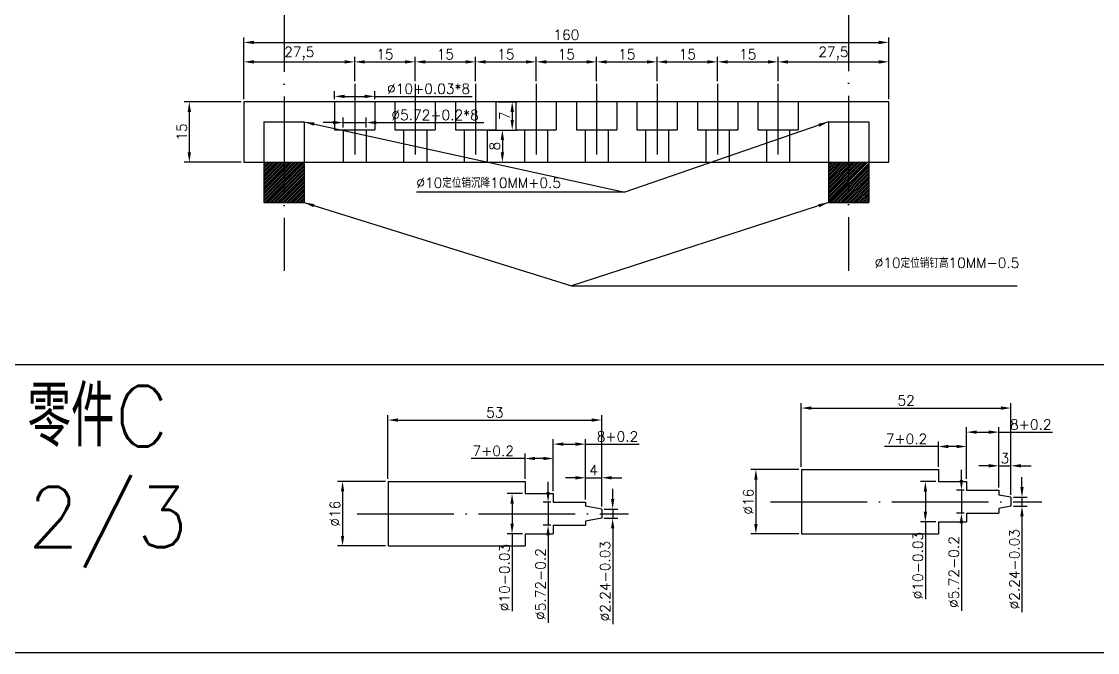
# Model space of a CAD drawing. Header units: millimetres. Extents: x 66 to 909, y 63 to 439.
# Drawn here: x 387.4 to 654.3, y 62.9 to 219.3 of the extents above; entities that cross this region are included whole.
import ezdxf

# ---------------------------------------------------------------- set-up
doc = ezdxf.new("R2010")
doc.units = ezdxf.units.MM
doc.linetypes.add('ACAD_ISO04W100', pattern=[30, 24, -3, 0, -3])
doc.layers.add('dim', color=82, linetype='Continuous', lineweight=9)
doc.layers.add('图层5', color=253, linetype='Continuous', lineweight=5)
for name, color, linetype in [('图层1', 1, 'ACAD_ISO04W100'), ('图层2', 108, 'Continuous'), ('图层3', 5, 'Continuous')]:
    doc.layers.add(name, color=color, linetype=linetype)
doc.styles.get("Standard").update_dxf_attribs({"font": 'txt', "bigfont": 'gbcbig.shx'})
doc.dimstyles.new('ISO-25', dxfattribs={"dimtxt": 2.5, "dimasz": 2.5, "dimexe": 1.25, "dimexo": 0.625, "dimtad": 1, "dimtxsty": 'Standard', "dimcen": 2.5, "dimadec": 0, "dimazin": 0, "dimtfac": 1, "dimtmove": 0, "dimatfit": 3, "dimfxl": 0, "dimarcsym": 0})

# ---------------------------------------------------------------- blocks, each defined once
blk = doc.blocks.new('*D45')
at = {"layer": 'Defpoints', "color": 0}
for p in [(442.58, 199.45), (429.06, 184.45), (442.58, 184.45)]:
    blk.add_point(p, dxfattribs=at)
at = {"layer": 'dim', "color": 0, "lineweight": -2}
for p, q in [((441.95, 199.45), (427.81, 199.45)), ((429.06, 196.95), (429.06, 186.95)), ((441.95, 184.45), (427.81, 184.45))]:
    blk.add_line(p, q, dxfattribs=at)
at = {"layer": 'dim', "color": 0}
for points in [[(428.64, 196.95), (429.48, 196.95), (429.06, 199.45)], [(428.64, 186.95), (429.48, 186.95), (429.06, 184.45)]]:
    blk.add_solid(points, dxfattribs=at)
at = {"layer": 'dim', "color": 0, "insert": (427.18, 191.95), "char_height": 2.5, "attachment_point": 5, "rotation": 90}
blk.add_mtext('15', dxfattribs=at)
blk = doc.blocks.new('*D46')
at = {"layer": 'Defpoints', "color": 0}
for p in [(602.58, 214.16), (442.58, 199.45), (602.58, 199.45)]:
    blk.add_point(p, dxfattribs=at)
at = {"layer": 'dim', "color": 0, "lineweight": -2}
for p, q in [((442.58, 200.08), (442.58, 215.41)), ((445.08, 214.16), (600.08, 214.16)), ((602.58, 200.08), (602.58, 215.41))]:
    blk.add_line(p, q, dxfattribs=at)
at = {"layer": 'dim', "color": 0}
for points in [[(445.08, 214.57), (445.08, 213.74), (442.58, 214.16)], [(600.08, 214.57), (600.08, 213.74), (602.58, 214.16)]]:
    blk.add_solid(points, dxfattribs=at)
at = {"layer": 'dim', "color": 0, "insert": (522.58, 216.03), "char_height": 2.5, "attachment_point": 5}
blk.add_mtext('160', dxfattribs=at)
blk = doc.blocks.new('*D47')
at = {"layer": 'Defpoints', "color": 0}
for p in [(470.08, 209.34), (470.08, 203.93), (442.58, 199.45)]:
    blk.add_point(p, dxfattribs=at)
at = {"layer": 'dim', "color": 0, "lineweight": -2}
for p, q in [((442.58, 200.08), (442.58, 210.59)), ((445.08, 209.34), (467.58, 209.34)), ((470.08, 204.55), (470.08, 210.59))]:
    blk.add_line(p, q, dxfattribs=at)
at = {"layer": 'dim', "color": 0}
for points in [[(445.08, 209.75), (445.08, 208.92), (442.58, 209.34)], [(467.58, 209.75), (467.58, 208.92), (470.08, 209.34)]]:
    blk.add_solid(points, dxfattribs=at)
at = {"layer": 'dim', "color": 0, "insert": (456.33, 211.42), "char_height": 2.5, "attachment_point": 5}
blk.add_mtext('27,5', dxfattribs=at)
blk = doc.blocks.new('*D48')
at = {"layer": 'Defpoints', "color": 0}
for p in [(485.08, 209.34), (470.08, 203.93), (485.08, 203.93)]:
    blk.add_point(p, dxfattribs=at)
at = {"layer": 'dim', "color": 0, "lineweight": -2}
for p, q in [((470.08, 204.55), (470.08, 210.59)), ((472.58, 209.34), (482.58, 209.34)), ((485.08, 204.55), (485.08, 210.59))]:
    blk.add_line(p, q, dxfattribs=at)
at = {"layer": 'dim', "color": 0}
for points in [[(472.58, 209.75), (472.58, 208.92), (470.08, 209.34)], [(482.58, 209.75), (482.58, 208.92), (485.08, 209.34)]]:
    blk.add_solid(points, dxfattribs=at)
at = {"layer": 'dim', "color": 0, "insert": (477.58, 211.21), "char_height": 2.5, "attachment_point": 5}
blk.add_mtext('15', dxfattribs=at)
blk = doc.blocks.new('*D49')
at = {"layer": 'Defpoints', "color": 0}
for p in [(500.08, 209.34), (485.08, 203.93), (500.08, 203.93)]:
    blk.add_point(p, dxfattribs=at)
at = {"layer": 'dim', "color": 0, "lineweight": -2}
for p, q in [((485.08, 204.55), (485.08, 210.59)), ((487.58, 209.34), (497.58, 209.34)), ((500.08, 204.55), (500.08, 210.59))]:
    blk.add_line(p, q, dxfattribs=at)
at = {"layer": 'dim', "color": 0}
for points in [[(487.58, 209.75), (487.58, 208.92), (485.08, 209.34)], [(497.58, 209.75), (497.58, 208.92), (500.08, 209.34)]]:
    blk.add_solid(points, dxfattribs=at)
at = {"layer": 'dim', "color": 0, "insert": (492.58, 211.21), "char_height": 2.5, "attachment_point": 5}
blk.add_mtext('15', dxfattribs=at)
blk = doc.blocks.new('*D50')
at = {"layer": 'Defpoints', "color": 0}
for p in [(515.08, 209.34), (500.08, 203.93), (515.08, 203.93)]:
    blk.add_point(p, dxfattribs=at)
at = {"layer": 'dim', "color": 0, "lineweight": -2}
for p, q in [((500.08, 204.55), (500.08, 210.59)), ((502.58, 209.34), (512.58, 209.34)), ((515.08, 204.55), (515.08, 210.59))]:
    blk.add_line(p, q, dxfattribs=at)
at = {"layer": 'dim', "color": 0}
for points in [[(502.58, 209.75), (502.58, 208.92), (500.08, 209.34)], [(512.58, 209.75), (512.58, 208.92), (515.08, 209.34)]]:
    blk.add_solid(points, dxfattribs=at)
at = {"layer": 'dim', "color": 0, "insert": (507.58, 211.21), "char_height": 2.5, "attachment_point": 5}
blk.add_mtext('15', dxfattribs=at)
blk = doc.blocks.new('*D51')
at = {"layer": 'Defpoints', "color": 0}
for p in [(530.08, 209.34), (515.08, 203.93), (530.08, 203.93)]:
    blk.add_point(p, dxfattribs=at)
at = {"layer": 'dim', "color": 0, "lineweight": -2}
for p, q in [((515.08, 204.55), (515.08, 210.59)), ((517.58, 209.34), (527.58, 209.34)), ((530.08, 204.55), (530.08, 210.59))]:
    blk.add_line(p, q, dxfattribs=at)
at = {"layer": 'dim', "color": 0}
for points in [[(517.58, 209.75), (517.58, 208.92), (515.08, 209.34)], [(527.58, 209.75), (527.58, 208.92), (530.08, 209.34)]]:
    blk.add_solid(points, dxfattribs=at)
at = {"layer": 'dim', "color": 0, "insert": (522.58, 211.21), "char_height": 2.5, "attachment_point": 5}
blk.add_mtext('15', dxfattribs=at)
blk = doc.blocks.new('*D52')
at = {"layer": 'Defpoints', "color": 0}
for p in [(545.08, 209.34), (530.08, 203.93), (545.08, 203.93)]:
    blk.add_point(p, dxfattribs=at)
at = {"layer": 'dim', "color": 0, "lineweight": -2}
for p, q in [((530.08, 204.55), (530.08, 210.59)), ((532.58, 209.34), (542.58, 209.34)), ((545.08, 204.55), (545.08, 210.59))]:
    blk.add_line(p, q, dxfattribs=at)
at = {"layer": 'dim', "color": 0}
for points in [[(532.58, 209.75), (532.58, 208.92), (530.08, 209.34)], [(542.58, 209.75), (542.58, 208.92), (545.08, 209.34)]]:
    blk.add_solid(points, dxfattribs=at)
at = {"layer": 'dim', "color": 0, "insert": (537.58, 211.21), "char_height": 2.5, "attachment_point": 5}
blk.add_mtext('15', dxfattribs=at)
blk = doc.blocks.new('*D53')
at = {"layer": 'Defpoints', "color": 0}
for p in [(560.08, 209.34), (545.08, 203.93), (560.08, 203.93)]:
    blk.add_point(p, dxfattribs=at)
at = {"layer": 'dim', "color": 0, "lineweight": -2}
for p, q in [((545.08, 204.55), (545.08, 210.59)), ((547.58, 209.34), (557.58, 209.34)), ((560.08, 204.55), (560.08, 210.59))]:
    blk.add_line(p, q, dxfattribs=at)
at = {"layer": 'dim', "color": 0}
for points in [[(547.58, 209.75), (547.58, 208.92), (545.08, 209.34)], [(557.58, 209.75), (557.58, 208.92), (560.08, 209.34)]]:
    blk.add_solid(points, dxfattribs=at)
at = {"layer": 'dim', "color": 0, "insert": (552.58, 211.21), "char_height": 2.5, "attachment_point": 5}
blk.add_mtext('15', dxfattribs=at)
blk = doc.blocks.new('*D54')
at = {"layer": 'Defpoints', "color": 0}
for p in [(575.08, 209.34), (560.08, 203.93), (575.08, 203.93)]:
    blk.add_point(p, dxfattribs=at)
at = {"layer": 'dim', "color": 0, "lineweight": -2}
for p, q in [((560.08, 204.55), (560.08, 210.59)), ((562.58, 209.34), (572.58, 209.34)), ((575.08, 204.55), (575.08, 210.59))]:
    blk.add_line(p, q, dxfattribs=at)
at = {"layer": 'dim', "color": 0}
for points in [[(562.58, 209.75), (562.58, 208.92), (560.08, 209.34)], [(572.58, 209.75), (572.58, 208.92), (575.08, 209.34)]]:
    blk.add_solid(points, dxfattribs=at)
at = {"layer": 'dim', "color": 0, "insert": (567.58, 211.21), "char_height": 2.5, "attachment_point": 5}
blk.add_mtext('15', dxfattribs=at)
blk = doc.blocks.new('*D55')
at = {"layer": 'Defpoints', "color": 0}
for p in [(602.58, 209.34), (575.08, 203.93), (602.58, 200.08)]:
    blk.add_point(p, dxfattribs=at)
at = {"layer": 'dim', "color": 0, "lineweight": -2}
for p, q in [((575.08, 204.55), (575.08, 210.59)), ((577.58, 209.34), (600.08, 209.34)), ((602.58, 200.7), (602.58, 210.59))]:
    blk.add_line(p, q, dxfattribs=at)
at = {"layer": 'dim', "color": 0}
for points in [[(577.58, 209.75), (577.58, 208.92), (575.08, 209.34)], [(600.08, 209.75), (600.08, 208.92), (602.58, 209.34)]]:
    blk.add_solid(points, dxfattribs=at)
at = {"layer": 'dim', "color": 0, "insert": (588.83, 211.42), "char_height": 2.5, "attachment_point": 5}
blk.add_mtext('27,5', dxfattribs=at)
blk = doc.blocks.new('*D56')
at = {"layer": 'Defpoints', "color": 0}
for p in [(475.08, 200.79), (465.08, 199.45), (475.08, 199.45)]:
    blk.add_point(p, dxfattribs=at)
at = {"layer": 'dim', "color": 0, "lineweight": -2}
for p, q in [((465.08, 200.08), (465.08, 202.04)), ((467.58, 200.79), (472.58, 200.79)), ((475.08, 200.08), (475.08, 202.04)), ((475.08, 200.79), (499.24, 200.79))]:
    blk.add_line(p, q, dxfattribs=at)
at = {"layer": 'dim', "color": 0}
for points in [[(467.58, 201.2), (467.58, 200.37), (465.08, 200.79)], [(472.58, 201.2), (472.58, 200.37), (475.08, 200.79)]]:
    blk.add_solid(points, dxfattribs=at)
at = {"layer": 'dim', "color": 0, "insert": (488.41, 202.66), "char_height": 2.5, "attachment_point": 5}
blk.add_mtext('%%C10+0.03*8', dxfattribs=at)
blk = doc.blocks.new('*D57')
at = {"layer": 'Defpoints', "color": 0}
for p in [(505.08, 199.45), (505.08, 192.45), (509.15, 192.45)]:
    blk.add_point(p, dxfattribs=at)
at = {"layer": 'dim', "color": 0, "lineweight": -2}
for p, q in [((505.7, 199.45), (510.4, 199.45)), ((509.15, 196.95), (509.15, 194.95)), ((505.7, 192.45), (510.4, 192.45))]:
    blk.add_line(p, q, dxfattribs=at)
at = {"layer": 'dim', "color": 0}
for points in [[(508.73, 196.95), (509.57, 196.95), (509.15, 199.45)], [(508.73, 194.95), (509.57, 194.95), (509.15, 192.45)]]:
    blk.add_solid(points, dxfattribs=at)
at = {"layer": 'dim', "color": 0, "insert": (507.28, 195.95), "char_height": 2.5, "attachment_point": 5, "rotation": 90}
blk.add_mtext('7', dxfattribs=at)
blk = doc.blocks.new('*D58')
at = {"layer": 'Defpoints', "color": 0}
for p in [(502.76, 192.45), (502.76, 184.45), (506.71, 184.45)]:
    blk.add_point(p, dxfattribs=at)
at = {"layer": 'dim', "color": 0, "lineweight": -2}
for p, q in [((503.39, 192.45), (507.96, 192.45)), ((506.71, 189.95), (506.71, 186.95)), ((503.39, 184.45), (507.96, 184.45))]:
    blk.add_line(p, q, dxfattribs=at)
at = {"layer": 'dim', "color": 0}
for points in [[(506.3, 189.95), (507.13, 189.95), (506.71, 192.45)], [(506.3, 186.95), (507.13, 186.95), (506.71, 184.45)]]:
    blk.add_solid(points, dxfattribs=at)
at = {"layer": 'dim', "color": 0, "insert": (504.84, 188.45), "char_height": 2.5, "attachment_point": 5, "rotation": 90}
blk.add_mtext('8', dxfattribs=at)
blk = doc.blocks.new('*D73')
at = {"layer": 'Defpoints', "color": 0}
for p in [(478.34, 105.34), (467.07, 89.34), (478.34, 89.34)]:
    blk.add_point(p, dxfattribs=at)
at = {"layer": 'dim', "color": 0, "lineweight": -2}
for p, q in [((477.72, 105.34), (465.82, 105.34)), ((467.07, 102.84), (467.07, 91.84)), ((477.72, 89.34), (465.82, 89.34))]:
    blk.add_line(p, q, dxfattribs=at)
at = {"layer": 'dim', "color": 0}
for points in [[(466.66, 102.84), (467.49, 102.84), (467.07, 105.34)], [(466.66, 91.84), (467.49, 91.84), (467.07, 89.34)]]:
    blk.add_solid(points, dxfattribs=at)
at = {"layer": 'dim', "color": 0, "insert": (465.2, 97.34), "char_height": 2.5, "attachment_point": 5, "rotation": 90}
blk.add_mtext('%%C16', dxfattribs=at)
blk = doc.blocks.new('*D74')
at = {"layer": 'Defpoints', "color": 0}
for p in [(512.34, 102.34), (509.11, 92.34), (512.34, 92.34)]:
    blk.add_point(p, dxfattribs=at)
at = {"layer": 'dim', "color": 0, "lineweight": -2}
for p, q in [((511.72, 102.34), (507.86, 102.34)), ((509.11, 99.84), (509.11, 94.84)), ((511.72, 92.34), (507.86, 92.34)), ((509.11, 92.34), (509.11, 73.17))]:
    blk.add_line(p, q, dxfattribs=at)
at = {"layer": 'dim', "color": 0}
for points in [[(508.7, 99.84), (509.53, 99.84), (509.11, 102.34)], [(508.7, 94.84), (509.53, 94.84), (509.11, 92.34)]]:
    blk.add_solid(points, dxfattribs=at)
at = {"layer": 'dim', "color": 0, "insert": (507.24, 81.51), "char_height": 2.5, "attachment_point": 5, "rotation": 90}
blk.add_mtext('%%C10-0.03', dxfattribs=at)
blk = doc.blocks.new('*D75')
at = {"layer": 'Defpoints', "color": 0}
for p in [(512.34, 111.02), (512.34, 105.34), (519.34, 102.34)]:
    blk.add_point(p, dxfattribs=at)
at = {"layer": 'dim', "color": 0, "lineweight": -2}
for p, q in [((512.34, 105.96), (512.34, 112.27)), ((519.34, 102.96), (519.34, 112.27)), ((512.34, 111.02), (499.01, 111.02)), ((516.84, 111.02), (514.84, 111.02))]:
    blk.add_line(p, q, dxfattribs=at)
at = {"layer": 'dim', "color": 0}
for points in [[(514.84, 111.44), (514.84, 110.6), (512.34, 111.02)], [(516.84, 111.44), (516.84, 110.6), (519.34, 111.02)]]:
    blk.add_solid(points, dxfattribs=at)
at = {"layer": 'dim', "color": 0, "insert": (504.43, 112.89), "char_height": 2.5, "attachment_point": 5}
blk.add_mtext('7+0.2', dxfattribs=at)
blk = doc.blocks.new('*D76')
at = {"layer": 'Defpoints', "color": 0}
for p in [(531.34, 120.55), (478.34, 105.34), (531.34, 98.46)]:
    blk.add_point(p, dxfattribs=at)
at = {"layer": 'dim', "color": 0, "lineweight": -2}
for p, q in [((478.34, 105.96), (478.34, 121.8)), ((480.84, 120.55), (528.84, 120.55)), ((531.34, 99.08), (531.34, 121.8))]:
    blk.add_line(p, q, dxfattribs=at)
at = {"layer": 'dim', "color": 0}
for points in [[(480.84, 120.97), (480.84, 120.13), (478.34, 120.55)], [(528.84, 120.97), (528.84, 120.13), (531.34, 120.55)]]:
    blk.add_solid(points, dxfattribs=at)
at = {"layer": 'dim', "color": 0, "insert": (504.84, 122.43), "char_height": 2.5, "attachment_point": 5}
blk.add_mtext('53', dxfattribs=at)
blk = doc.blocks.new('*D77')
at = {"layer": 'Defpoints', "color": 0}
for p in [(527.34, 114.58), (519.34, 102.96), (527.34, 100.2)]:
    blk.add_point(p, dxfattribs=at)
at = {"layer": 'dim', "color": 0, "lineweight": -2}
for p, q in [((519.34, 103.59), (519.34, 115.83)), ((527.34, 100.82), (527.34, 115.83)), ((521.84, 114.58), (524.84, 114.58)), ((527.34, 114.58), (540.68, 114.58))]:
    blk.add_line(p, q, dxfattribs=at)
at = {"layer": 'dim', "color": 0}
for points in [[(521.84, 115), (521.84, 114.17), (519.34, 114.58)], [(524.84, 115), (524.84, 114.17), (527.34, 114.58)]]:
    blk.add_solid(points, dxfattribs=at)
at = {"layer": 'dim', "color": 0, "insert": (535.26, 116.46), "char_height": 2.5, "attachment_point": 5}
blk.add_mtext('8+0.2', dxfattribs=at)
blk = doc.blocks.new('*D78')
at = {"layer": 'Defpoints', "color": 0}
for p in [(531.34, 106.24), (527.34, 100.2), (531.34, 98.46)]:
    blk.add_point(p, dxfattribs=at)
at = {"layer": 'dim', "color": 0, "lineweight": -2}
for p, q in [((527.34, 100.82), (527.34, 107.49)), ((531.34, 99.08), (531.34, 107.49)), ((524.84, 106.24), (522.34, 106.24)), ((527.34, 106.24), (531.34, 106.24)), ((533.84, 106.24), (536.34, 106.24))]:
    blk.add_line(p, q, dxfattribs=at)
at = {"layer": 'dim', "color": 0}
for points in [[(524.84, 106.65), (524.84, 105.82), (527.34, 106.24)], [(533.84, 106.65), (533.84, 105.82), (531.34, 106.24)]]:
    blk.add_solid(points, dxfattribs=at)
at = {"layer": 'dim', "color": 0, "insert": (529.34, 108.11), "char_height": 2.5, "attachment_point": 5}
blk.add_mtext('4', dxfattribs=at)
blk = doc.blocks.new('*D79')
at = {"layer": 'Defpoints', "color": 0}
for p in [(519.34, 100.2), (518.05, 94.48), (519.34, 94.48)]:
    blk.add_point(p, dxfattribs=at)
at = {"layer": 'dim', "color": 0, "lineweight": -2}
for p, q in [((518.05, 102.7), (518.05, 105.2)), ((518.72, 100.2), (516.8, 100.2)), ((518.05, 100.2), (518.05, 94.48)), ((518.72, 94.48), (516.8, 94.48)), ((518.05, 91.98), (518.05, 70.31))]:
    blk.add_line(p, q, dxfattribs=at)
at = {"layer": 'dim', "color": 0}
for points in [[(517.63, 102.7), (518.46, 102.7), (518.05, 100.2)], [(517.63, 91.98), (518.46, 91.98), (518.05, 94.48)]]:
    blk.add_solid(points, dxfattribs=at)
at = {"layer": 'dim', "color": 0, "insert": (516.17, 79.9), "char_height": 2.5, "attachment_point": 5, "rotation": 90}
blk.add_mtext('%%C5.72-0.2', dxfattribs=at)
blk = doc.blocks.new('*D80')
at = {"layer": 'Defpoints', "color": 0}
for p in [(531.34, 98.46), (531.34, 96.22), (534.07, 96.22)]:
    blk.add_point(p, dxfattribs=at)
at = {"layer": 'dim', "color": 0, "lineweight": -2}
for p, q in [((534.07, 100.96), (534.07, 103.46)), ((531.97, 98.46), (535.32, 98.46)), ((531.97, 96.22), (535.32, 96.22)), ((534.07, 98.46), (534.07, 96.22)), ((534.07, 93.72), (534.07, 69.97))]:
    blk.add_line(p, q, dxfattribs=at)
at = {"layer": 'dim', "color": 0}
for points in [[(533.65, 100.96), (534.48, 100.96), (534.07, 98.46)], [(533.65, 93.72), (534.48, 93.72), (534.07, 96.22)]]:
    blk.add_solid(points, dxfattribs=at)
at = {"layer": 'dim', "color": 0, "insert": (532.19, 80.6), "char_height": 2.5, "attachment_point": 5, "rotation": 90}
blk.add_mtext('%%C2.24-0.03', dxfattribs=at)
blk = doc.blocks.new('*D92')
at = {"layer": 'Defpoints', "color": 0}
for p in [(580.86, 108.31), (569.59, 92.31), (580.86, 92.31)]:
    blk.add_point(p, dxfattribs=at)
at = {"layer": 'dim', "color": 0, "lineweight": -2}
for p, q in [((580.24, 108.31), (568.34, 108.31)), ((569.59, 105.81), (569.59, 94.81)), ((580.24, 92.31), (568.34, 92.31))]:
    blk.add_line(p, q, dxfattribs=at)
at = {"layer": 'dim', "color": 0}
for points in [[(569.18, 105.81), (570.01, 105.81), (569.59, 108.31)], [(569.18, 94.81), (570.01, 94.81), (569.59, 92.31)]]:
    blk.add_solid(points, dxfattribs=at)
at = {"layer": 'dim', "color": 0, "insert": (567.72, 100.31), "char_height": 2.5, "attachment_point": 5, "rotation": 90}
blk.add_mtext('%%C16', dxfattribs=at)
blk = doc.blocks.new('*D93')
at = {"layer": 'Defpoints', "color": 0}
for p in [(614.86, 105.31), (611.63, 95.31), (614.86, 95.31)]:
    blk.add_point(p, dxfattribs=at)
at = {"layer": 'dim', "color": 0, "lineweight": -2}
for p, q in [((614.24, 105.31), (610.38, 105.31)), ((611.63, 102.81), (611.63, 97.81)), ((614.24, 95.31), (610.38, 95.31)), ((611.63, 95.31), (611.63, 76.14))]:
    blk.add_line(p, q, dxfattribs=at)
at = {"layer": 'dim', "color": 0}
for points in [[(611.22, 102.81), (612.05, 102.81), (611.63, 105.31)], [(611.22, 97.81), (612.05, 97.81), (611.63, 95.31)]]:
    blk.add_solid(points, dxfattribs=at)
at = {"layer": 'dim', "color": 0, "insert": (609.76, 84.48), "char_height": 2.5, "attachment_point": 5, "rotation": 90}
blk.add_mtext('%%C10-0.03', dxfattribs=at)
blk = doc.blocks.new('*D94')
at = {"layer": 'Defpoints', "color": 0}
for p in [(614.86, 113.99), (614.86, 108.31), (621.86, 105.31)]:
    blk.add_point(p, dxfattribs=at)
at = {"layer": 'dim', "color": 0, "lineweight": -2}
for p, q in [((614.86, 108.94), (614.86, 115.24)), ((621.86, 105.94), (621.86, 115.24)), ((614.86, 113.99), (601.53, 113.99)), ((619.36, 113.99), (617.36, 113.99))]:
    blk.add_line(p, q, dxfattribs=at)
at = {"layer": 'dim', "color": 0}
for points in [[(617.36, 114.41), (617.36, 113.57), (614.86, 113.99)], [(619.36, 114.41), (619.36, 113.57), (621.86, 113.99)]]:
    blk.add_solid(points, dxfattribs=at)
at = {"layer": 'dim', "color": 0, "insert": (606.95, 115.87), "char_height": 2.5, "attachment_point": 5}
blk.add_mtext('7+0.2', dxfattribs=at)
blk = doc.blocks.new('*D95')
at = {"layer": 'Defpoints', "color": 0}
for p in [(632.86, 123.52), (580.86, 108.31), (632.86, 101.43)]:
    blk.add_point(p, dxfattribs=at)
at = {"layer": 'dim', "color": 0, "lineweight": -2}
for p, q in [((580.86, 108.94), (580.86, 124.77)), ((583.36, 123.52), (630.36, 123.52)), ((632.86, 102.05), (632.86, 124.77))]:
    blk.add_line(p, q, dxfattribs=at)
at = {"layer": 'dim', "color": 0}
for points in [[(583.36, 123.94), (583.36, 123.11), (580.86, 123.52)], [(630.36, 123.94), (630.36, 123.11), (632.86, 123.52)]]:
    blk.add_solid(points, dxfattribs=at)
at = {"layer": 'dim', "color": 0, "insert": (606.86, 125.4), "char_height": 2.5, "attachment_point": 5}
blk.add_mtext('52', dxfattribs=at)
blk = doc.blocks.new('*D96')
at = {"layer": 'Defpoints', "color": 0}
for p in [(629.86, 117.56), (621.86, 105.94), (629.86, 103.17)]:
    blk.add_point(p, dxfattribs=at)
at = {"layer": 'dim', "color": 0, "lineweight": -2}
for p, q in [((621.86, 106.56), (621.86, 118.81)), ((624.36, 117.56), (627.36, 117.56)), ((629.86, 103.8), (629.86, 118.81)), ((629.86, 117.56), (643.2, 117.56))]:
    blk.add_line(p, q, dxfattribs=at)
at = {"layer": 'dim', "color": 0}
for points in [[(624.36, 117.97), (624.36, 117.14), (621.86, 117.56)], [(627.36, 117.97), (627.36, 117.14), (629.86, 117.56)]]:
    blk.add_solid(points, dxfattribs=at)
at = {"layer": 'dim', "color": 0, "insert": (637.78, 119.43), "char_height": 2.5, "attachment_point": 5}
blk.add_mtext('8+0.2', dxfattribs=at)
blk = doc.blocks.new('*D97')
at = {"layer": 'Defpoints', "color": 0}
for p in [(632.86, 109.21), (629.86, 103.17), (632.86, 101.43)]:
    blk.add_point(p, dxfattribs=at)
at = {"layer": 'dim', "color": 0, "lineweight": -2}
for p, q in [((629.86, 103.8), (629.86, 110.46)), ((632.86, 102.05), (632.86, 110.46)), ((627.36, 109.21), (624.86, 109.21)), ((629.86, 109.21), (632.86, 109.21)), ((635.36, 109.21), (637.86, 109.21))]:
    blk.add_line(p, q, dxfattribs=at)
at = {"layer": 'dim', "color": 0}
for points in [[(627.36, 109.63), (627.36, 108.79), (629.86, 109.21)], [(635.36, 109.63), (635.36, 108.79), (632.86, 109.21)]]:
    blk.add_solid(points, dxfattribs=at)
at = {"layer": 'dim', "color": 0, "insert": (631.36, 111.08), "char_height": 2.5, "attachment_point": 5}
blk.add_mtext('3', dxfattribs=at)
blk = doc.blocks.new('*D98')
at = {"layer": 'Defpoints', "color": 0}
for p in [(621.86, 103.17), (620.57, 97.45), (621.86, 97.45)]:
    blk.add_point(p, dxfattribs=at)
at = {"layer": 'dim', "color": 0, "lineweight": -2}
for p, q in [((620.57, 105.67), (620.57, 108.17)), ((621.24, 103.17), (619.32, 103.17)), ((620.57, 103.17), (620.57, 97.45)), ((621.24, 97.45), (619.32, 97.45)), ((620.57, 94.95), (620.57, 73.28))]:
    blk.add_line(p, q, dxfattribs=at)
at = {"layer": 'dim', "color": 0}
for points in [[(620.15, 105.67), (620.98, 105.67), (620.57, 103.17)], [(620.15, 94.95), (620.98, 94.95), (620.57, 97.45)]]:
    blk.add_solid(points, dxfattribs=at)
at = {"layer": 'dim', "color": 0, "insert": (618.69, 82.87), "char_height": 2.5, "attachment_point": 5, "rotation": 90}
blk.add_mtext('%%C5.72-0.2', dxfattribs=at)
blk = doc.blocks.new('*D99')
at = {"layer": 'Defpoints', "color": 0}
for p in [(632.86, 101.43), (632.86, 99.19), (635.59, 99.19)]:
    blk.add_point(p, dxfattribs=at)
at = {"layer": 'dim', "color": 0, "lineweight": -2}
for p, q in [((635.59, 103.93), (635.59, 106.43)), ((633.49, 101.43), (636.84, 101.43)), ((635.59, 101.43), (635.59, 99.19)), ((633.49, 99.19), (636.84, 99.19)), ((635.59, 96.69), (635.59, 72.94))]:
    blk.add_line(p, q, dxfattribs=at)
at = {"layer": 'dim', "color": 0}
for points in [[(635.17, 103.93), (636, 103.93), (635.59, 101.43)], [(635.17, 96.69), (636, 96.69), (635.59, 99.19)]]:
    blk.add_solid(points, dxfattribs=at)
at = {"layer": 'dim', "color": 0, "insert": (633.71, 83.57), "char_height": 2.5, "attachment_point": 5, "rotation": 90}
blk.add_mtext('%%C2.24-0.03', dxfattribs=at)
blk = doc.blocks.new('*D122')
at = {"layer": 'Defpoints', "color": 0}
for p in [(467.22, 192.45), (472.94, 194.29), (472.94, 192.45)]:
    blk.add_point(p, dxfattribs=at)
at = {"layer": 'dim', "color": 0, "lineweight": -2}
for p, q in [((467.22, 193.08), (467.22, 195.54)), ((472.94, 193.08), (472.94, 195.54)), ((464.72, 194.29), (462.22, 194.29)), ((467.22, 194.29), (472.94, 194.29)), ((475.44, 194.29), (502.1, 194.29))]:
    blk.add_line(p, q, dxfattribs=at)
at = {"layer": 'dim', "color": 0}
for points in [[(464.72, 194.71), (464.72, 193.88), (467.22, 194.29)], [(475.44, 194.71), (475.44, 193.88), (472.94, 194.29)]]:
    blk.add_solid(points, dxfattribs=at)
at = {"layer": 'dim', "color": 0, "insert": (490.02, 196.17), "char_height": 2.5, "attachment_point": 5}
blk.add_mtext('%%C5.72+0.2*8', dxfattribs=at)

msp = doc.modelspace()

# ---------------------------------------------------------------- hatches: boundary and pattern name
at = {"layer": '图层5'}
h = msp.add_hatch(dxfattribs=at)
h.set_pattern_fill('ANSI31', color=256, scale=0.1, style=0)
h.set_pattern_definition([(45, (-990.05642, -591.1867), (-0.224506403, 0.224506403), [])])
h.paths.add_polyline_path([(452.575, 184.453), (447.575, 184.453), (447.575, 174.453), (452.575, 174.453)])
h.paths.add_polyline_path([(452.575, 174.453), (457.575, 174.453), (457.575, 184.453), (452.575, 184.453)])
h.paths.add_polyline_path([(587.575, 174.453), (592.575, 174.453), (592.575, 184.453), (587.575, 184.453)])
h.paths.add_polyline_path([(597.575, 184.453), (592.575, 184.453), (592.575, 174.453), (597.575, 174.453)])

# ---------------------------------------------------------------- linework, layer by layer
for p, q in [((442.575, 184.453), (602.575, 184.453)), ((447.575, 184.453), (447.575, 174.453)), ((457.575, 184.453), (457.575, 174.453)), ((587.575, 184.453), (587.575, 174.453)), ((597.575, 184.453), (597.575, 174.453)), ((447.575, 174.453), (457.575, 174.453)), ((587.575, 174.453), (597.575, 174.453)), ((385.593, 134.281), (660.358, 134.281)), ((580.864, 108.311), (580.864, 92.311)), ((580.864, 108.311), (614.864, 108.311)), ((614.864, 108.311), (614.864, 105.311)), ((478.345, 105.339), (478.345, 89.339)), ((478.345, 105.339), (512.345, 105.339)), ((512.345, 105.339), (512.345, 102.339)), ((614.864, 105.311), (621.864, 105.311)), ((621.864, 105.311), (621.864, 103.171)), ((512.345, 102.339), (519.345, 102.339)), ((519.345, 102.339), (519.345, 100.199)), ((621.864, 103.171), (629.864, 103.171)), ((629.864, 103.171), (629.864, 102.996)), ((629.864, 103.171), (629.864, 101.958)), ((632.864, 101.429), (629.864, 101.958)), ((632.864, 101.429), (632.864, 99.192)), ((519.345, 100.199), (527.345, 100.199)), ((527.345, 100.199), (527.345, 100.024)), ((527.345, 100.199), (527.345, 99.163)), ((531.345, 98.457), (527.345, 99.163)), ((632.864, 99.192), (629.864, 98.663)), ((531.345, 96.221), (527.345, 95.515)), ((531.345, 98.457), (531.345, 96.221)), ((621.864, 97.451), (621.864, 95.311)), ((621.864, 97.451), (629.864, 97.451)), ((629.864, 98.663), (629.864, 97.451)), ((519.345, 94.479), (519.345, 92.339)), ((519.345, 94.479), (527.345, 94.479)), ((527.345, 95.515), (527.345, 94.479)), ((614.864, 95.311), (621.864, 95.311)), ((614.864, 95.311), (614.864, 92.311)), ((512.345, 92.339), (519.345, 92.339)), ((512.345, 92.339), (512.345, 89.339)), ((580.864, 92.311), (614.864, 92.311)), ((478.345, 89.339), (512.345, 89.339))]:
    msp.add_line(p, q)
msp.add_lwpolyline([(385.593, 62.933), (660.358, 62.933), (660.358, 439.378), (385.593, 439.378)], close=True)
msp.add_lwpolyline([(602.575, 184.453), (602.575, 199.453), (442.575, 199.453), (442.575, 184.453)])
at = {"layer": '图层1'}
for p, q in [((452.575, 351.242), (452.575, 157.544)), ((592.575, 351.442), (592.575, 157.544)), ((470.075, 203.927), (470.075, 186.393)), ((485.075, 203.927), (485.075, 186.393)), ((500.075, 203.927), (500.075, 186.393)), ((515.075, 203.927), (515.075, 186.393)), ((530.075, 203.927), (530.075, 186.393)), ((545.075, 203.927), (545.075, 186.393)), ((560.075, 203.927), (560.075, 186.393)), ((575.075, 203.927), (575.075, 186.393)), ((573.22, 100.311), (640.502, 100.311)), ((470.701, 97.339), (537.982, 97.339))]:
    msp.add_line(p, q, dxfattribs=at)
at = {"layer": '图层3'}
for p, q in [((465.075, 199.453), (465.075, 192.453)), ((475.075, 199.453), (475.075, 192.453)), ((480.075, 199.453), (480.075, 192.453)), ((490.075, 199.453), (490.075, 192.453)), ((495.075, 199.453), (495.075, 192.453)), ((505.075, 199.453), (505.075, 192.453)), ((510.075, 199.453), (510.075, 192.453)), ((520.075, 199.453), (520.075, 192.453)), ((525.075, 199.453), (525.075, 192.453)), ((535.075, 199.453), (535.075, 192.453)), ((540.075, 199.453), (540.075, 192.453)), ((550.075, 199.453), (550.075, 192.453)), ((555.075, 199.453), (555.075, 192.453)), ((565.075, 199.453), (565.075, 192.453)), ((570.075, 199.453), (570.075, 192.453)), ((580.075, 199.453), (580.075, 192.453)), ((447.575, 194.453), (457.575, 194.453)), ((447.575, 194.453), (447.575, 184.453)), ((457.575, 194.453), (457.575, 184.453)), ((465.075, 192.453), (475.075, 192.453)), ((467.215, 192.453), (467.215, 184.453)), ((472.935, 192.453), (472.935, 184.453)), ((480.075, 192.453), (490.075, 192.453)), ((482.215, 192.453), (482.215, 184.453)), ((487.935, 192.453), (487.935, 184.453)), ((495.075, 192.453), (505.075, 192.453)), ((497.215, 192.453), (497.215, 184.453)), ((502.935, 192.453), (502.935, 184.453)), ((510.075, 192.453), (520.075, 192.453)), ((512.215, 192.453), (512.215, 184.453)), ((517.935, 192.453), (517.935, 184.453)), ((525.075, 192.453), (535.075, 192.453)), ((527.215, 192.453), (527.215, 184.453)), ((532.935, 192.453), (532.935, 184.453)), ((540.075, 192.453), (550.075, 192.453)), ((542.215, 192.453), (542.215, 184.453)), ((547.935, 192.453), (547.935, 184.453)), ((555.075, 192.453), (565.075, 192.453)), ((557.215, 192.453), (557.215, 184.453)), ((562.935, 192.453), (562.935, 184.453)), ((570.075, 192.453), (580.075, 192.453)), ((572.215, 192.453), (572.215, 184.453)), ((577.935, 192.453), (577.935, 184.453)), ((587.575, 194.453), (597.575, 194.453)), ((587.575, 194.453), (587.575, 184.453)), ((597.575, 194.453), (597.575, 184.453))]:
    msp.add_line(p, q, dxfattribs=at)

# ---------------------------------------------------------------- texts
at = {"insert": (388.912, 129.006), "char_height": 15, "width": 100.15403, "attachment_point": 1}
msp.add_mtext('零件C\\P2/3', dxfattribs=at)
at = {"layer": '图层2', "color": 3, "char_height": 2.5, "attachment_point": 1}
for s, insert, width in [('%%C10定位销沉降10MM+0.5', (485.372, 180.613), 37.20307), ('%%C10定位销钉高10MM-0.5', (599.06, 160.759), 62.34742)]:
    msp.add_mtext(s, dxfattribs=dict(at, insert=insert, width=width))

# ---------------------------------------------------------------- dimensions: what is measured, and where the dimension line sits
at = {"layer": 'dim'}
for base, p1, p2, picture, middle in [((602.575, 214.156), (442.575, 199.453), (602.575, 199.453), '*D46', (522.575, 216.031)), ((470.075, 209.338), (442.575, 199.453), (470.075, 203.927), '*D47', (456.325, 211.421)), ((632.864, 123.523), (580.864, 108.311), (632.864, 101.429), '*D95', (606.864, 125.398)), ((531.345, 120.551), (478.345, 105.339), (531.345, 98.457), '*D76', (504.845, 122.426)), ((632.864, 109.209), (629.864, 103.171), (632.864, 101.429), '*D97', (631.364, 111.084)), ((531.345, 106.237), (527.345, 100.199), (531.345, 98.457), '*D78', (529.345, 108.112))]:
    dim = msp.add_linear_dim(base=base, p1=p1, p2=p2, dimstyle='ISO-25', dxfattribs=at)
    dim.commit()
    dim.dimension.update_dxf_attribs({"geometry": picture, "text_midpoint": middle})
for base, p1, p2, picture, middle in [((485.075, 209.338), (470.075, 203.927), (485.075, 203.927), '*D48', (477.575, 211.213)), ((500.075, 209.338), (485.075, 203.927), (500.075, 203.927), '*D49', (492.575, 211.213)), ((515.075, 209.338), (500.075, 203.927), (515.075, 203.927), '*D50', (507.575, 211.213)), ((530.075, 209.338), (515.075, 203.927), (530.075, 203.927), '*D51', (522.575, 211.213)), ((545.075, 209.338), (530.075, 203.927), (545.075, 203.927), '*D52', (537.575, 211.213)), ((560.075, 209.338), (545.075, 203.927), (560.075, 203.927), '*D53', (552.575, 211.213)), ((575.075, 209.338), (560.075, 203.927), (575.075, 203.927), '*D54', (567.575, 211.213)), ((602.575, 209.338), (575.075, 203.927), (602.575, 200.078), '*D55', (588.825, 211.421))]:
    dim = msp.add_linear_dim(base=base, p1=p1, p2=p2, dimstyle='ISO-25', override={"dimtmove": 1}, dxfattribs=at)
    dim.commit()
    dim.dimension.update_dxf_attribs({"geometry": picture, "text_midpoint": middle})
for base, p1, p2, text, picture, middle in [((475.075, 200.787), (465.075, 199.453), (475.075, 199.453), '%%C10+0.03*8', '*D56', (488.408, 202.662)), ((472.935, 194.295), (467.215, 192.453), (472.935, 192.453), '%%C5.72+0.2*8', '*D122', (490.018, 196.17)), ((629.864, 117.555), (621.864, 105.936), (629.864, 103.171), '8+0.2', '*D96', (637.781, 119.43)), ((527.345, 114.584), (519.345, 102.964), (527.345, 100.199), '8+0.2', '*D77', (535.261, 116.459)), ((614.864, 113.991), (621.864, 105.311), (614.864, 108.311), '7+0.2', '*D94', (606.947, 115.866)), ((512.345, 111.02), (519.345, 102.339), (512.345, 105.339), '7+0.2', '*D75', (504.428, 112.895))]:
    dim = msp.add_linear_dim(base=base, p1=p1, p2=p2, text=text, dimstyle='ISO-25', dxfattribs=at)
    dim.commit()
    dim.dimension.update_dxf_attribs({"geometry": picture, "text_midpoint": middle})
for base, p1, p2, picture, middle in [((429.059, 184.453), (442.575, 199.453), (442.575, 184.453), '*D45', (427.184, 191.953)), ((509.151, 192.453), (505.075, 199.453), (505.075, 192.453), '*D57', (507.276, 195.953)), ((506.715, 184.453), (502.76, 192.453), (502.76, 184.453), '*D58', (504.84, 188.453))]:
    dim = msp.add_linear_dim(base=base, p1=p1, p2=p2, angle=90, dimstyle='ISO-25', dxfattribs=at)
    dim.commit()
    dim.dimension.update_dxf_attribs({"geometry": picture, "text_midpoint": middle})
for base, p1, p2, text, picture, middle in [((569.593, 92.311), (580.864, 108.311), (580.864, 92.311), '%%C<>', '*D92', (567.718, 100.311)), ((620.567, 97.451), (621.864, 103.171), (621.864, 97.451), '%%C5.72-0.2', '*D98', (618.692, 82.867)), ((467.074, 89.339), (478.345, 105.339), (478.345, 89.339), '%%C<>', '*D73', (465.199, 97.339)), ((518.047, 94.479), (519.345, 100.199), (519.345, 94.479), '%%C5.72-0.2', '*D79', (516.172, 79.896)), ((611.634, 95.311), (614.864, 105.311), (614.864, 95.311), '%%C10-0.03', '*D93', (609.759, 84.477)), ((635.587, 99.192), (632.864, 101.429), (632.864, 99.192), '%%C2.24-0.03', '*D99', (633.712, 83.567)), ((509.115, 92.339), (512.345, 102.339), (512.345, 92.339), '%%C10-0.03', '*D74', (507.24, 81.506)), ((534.068, 96.221), (531.345, 98.457), (531.345, 96.221), '%%C2.24-0.03', '*D80', (532.193, 80.596))]:
    dim = msp.add_linear_dim(base=base, p1=p1, p2=p2, angle=90, text=text, dimstyle='ISO-25', dxfattribs=at)
    dim.commit()
    dim.dimension.update_dxf_attribs({"geometry": picture, "text_midpoint": middle})

# ---------------------------------------------------------------- leaders
at = {"layer": '图层2', "color": 3}
for points in [[(457.575, 194.453), (537.083, 177.04), (485.372, 177.04)], [(587.575, 194.453), (537.083, 177.04)], [(457.575, 174.453), (523.823, 153.855)], [(587.575, 174.453), (523.823, 153.855), (634.365, 153.855)]]:
    msp.add_leader(points, dimstyle='ISO-25', override={"dimgap": 0.625, "dimtad": 0}, dxfattribs=at)

doc.saveas('drawing.dxf')
